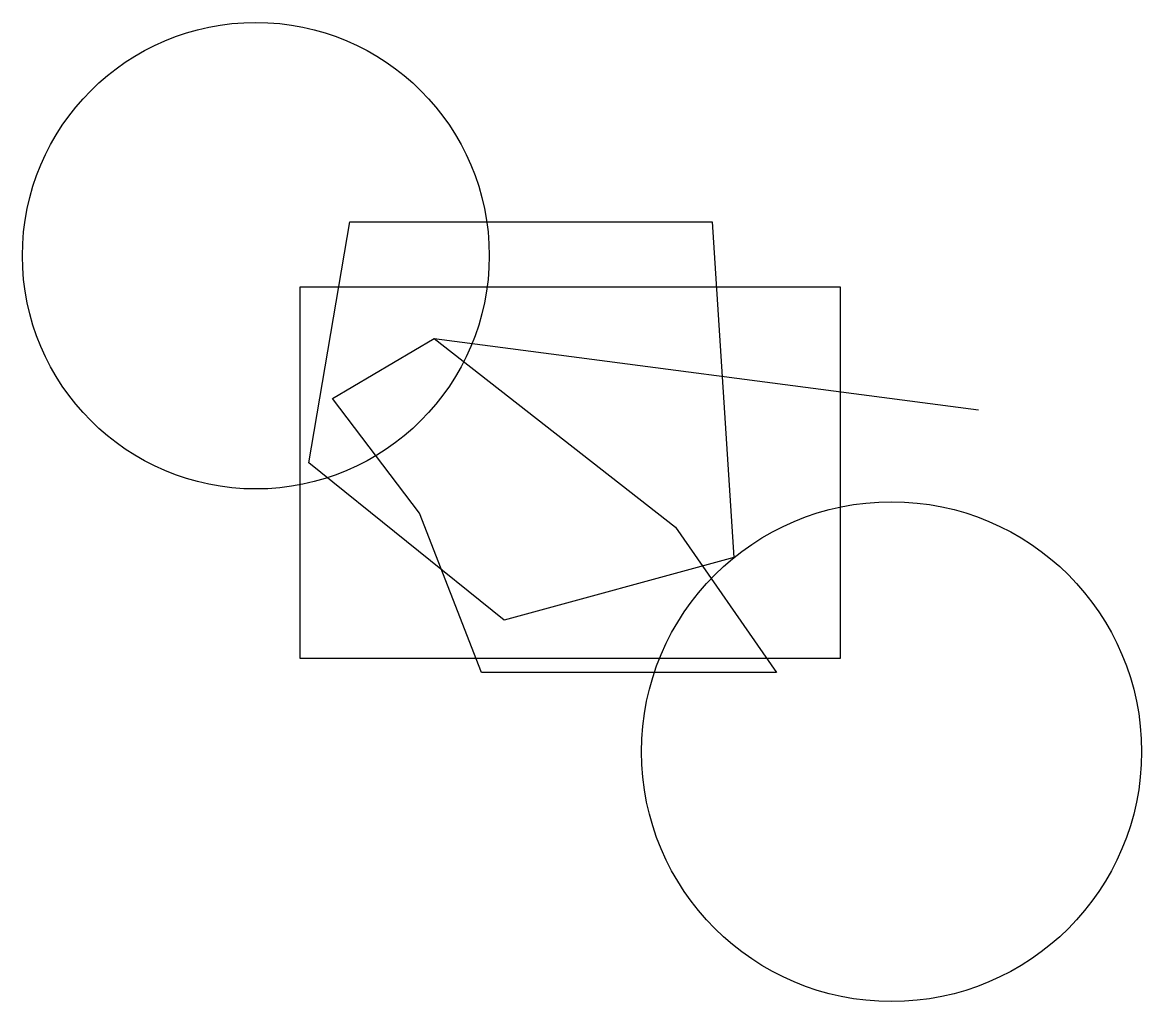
# Model space of a CAD drawing. Header units: inches. Extents: x 0.8 to 43, y -8.6 to 28.4.
import ezdxf

# ---------------------------------------------------------------- set-up
doc = ezdxf.new("R2010")
doc.units = ezdxf.units.IN
doc.header["$MEASUREMENT"] = 0
doc.layers.add('point', color=7, linetype='Continuous')

msp = doc.modelspace()

# ---------------------------------------------------------------- linework, layer by layer
for p, q in [((11.606, 11.716), (13.151, 20.821)), ((13.151, 20.821), (26.829, 20.821)), ((26.829, 20.821), (27.651, 8.133)), ((12.493, 14.148), (16.34, 16.416)), ((16.34, 16.416), (25.448, 9.283)), ((16.34, 16.416), (36.891, 13.721)), ((15.781, 9.809), (12.493, 14.148)), ((18.971, 5.766), (11.606, 11.716)), ((18.116, 3.794), (15.781, 9.809)), ((25.448, 9.283), (29.263, 3.794)), ((27.651, 8.133), (18.971, 5.766)), ((29.263, 3.794), (18.116, 3.794))]:
    msp.add_line(p, q)
msp.add_lwpolyline([(11.277, 18.356), (31.663, 18.356), (31.663, 4.32), (11.277, 4.32)], close=True)
at = {"layer": 'point'}
for centre, radius in [((9.6, 19.539), 8.813), ((33.603, 0.803), 9.442)]:
    msp.add_circle(centre, radius, dxfattribs=at)

doc.saveas('drawing.dxf')
